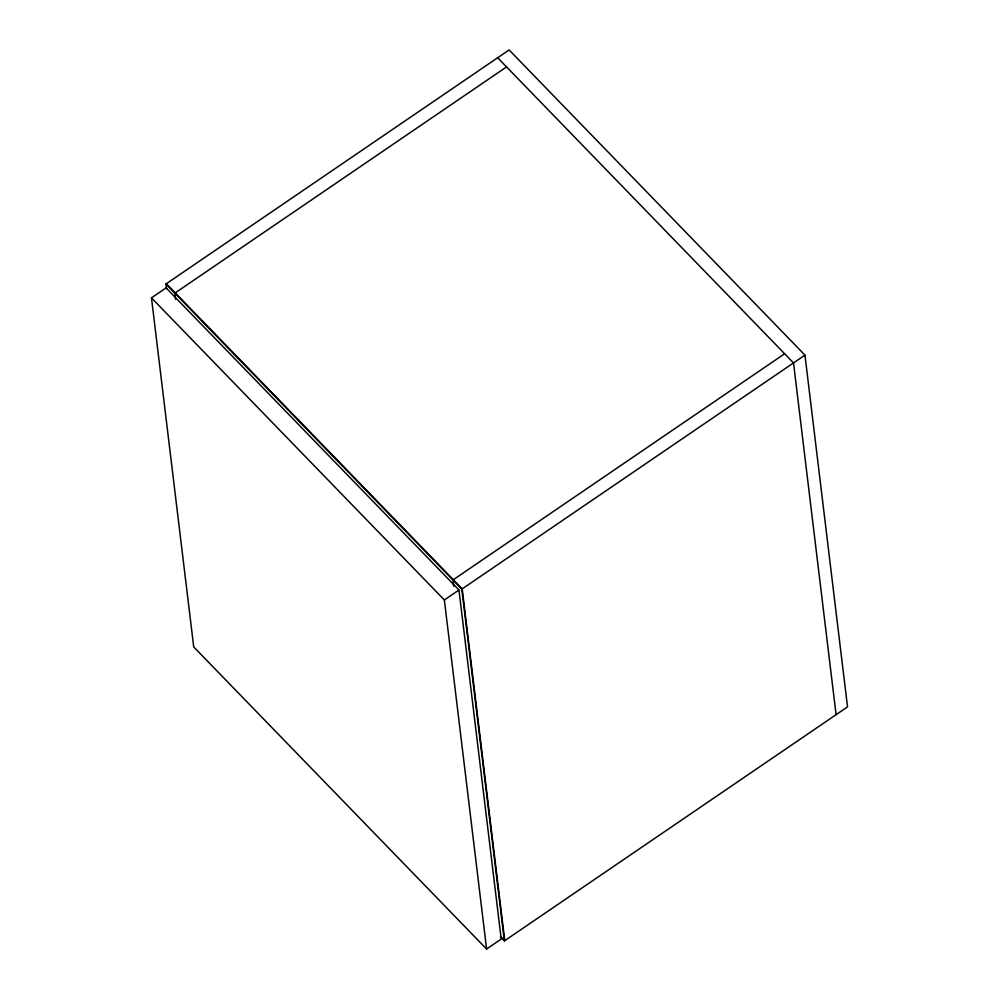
<?xml version="1.0" encoding="UTF-8"?>
<svg xmlns="http://www.w3.org/2000/svg" width="999" height="999" viewBox="0 0 999 999"><rect width="100%" height="100%" fill="white"/><g stroke="black" fill="none" stroke-linecap="round" stroke-linejoin="round"><path stroke-width="1.5" d="M166.533 288.599L165.971 283.978L509.115 49.95L804.957 355.12L847.527 706.892L504.383 940.921L500.437 936.85M151.473 297.864L166.084 287.887L458.966 590.009L501.211 939.085L486.6 949.05L193.719 646.94L151.473 297.864L444.355 599.974L486.6 949.05M506.555 66.908L174.85 293.132L175.587 299.3M784.64 353.758L452.934 579.982L453.683 586.151M444.355 599.974L458.966 590.009M504.383 940.921L461.813 589.135L804.957 355.12M497.677 57.755L793.518 362.912L836.088 714.697M166.346 283.716L462.187 588.873L504.757 940.658L501.798 937.611M165.971 283.978L461.813 589.135"/></g></svg>
